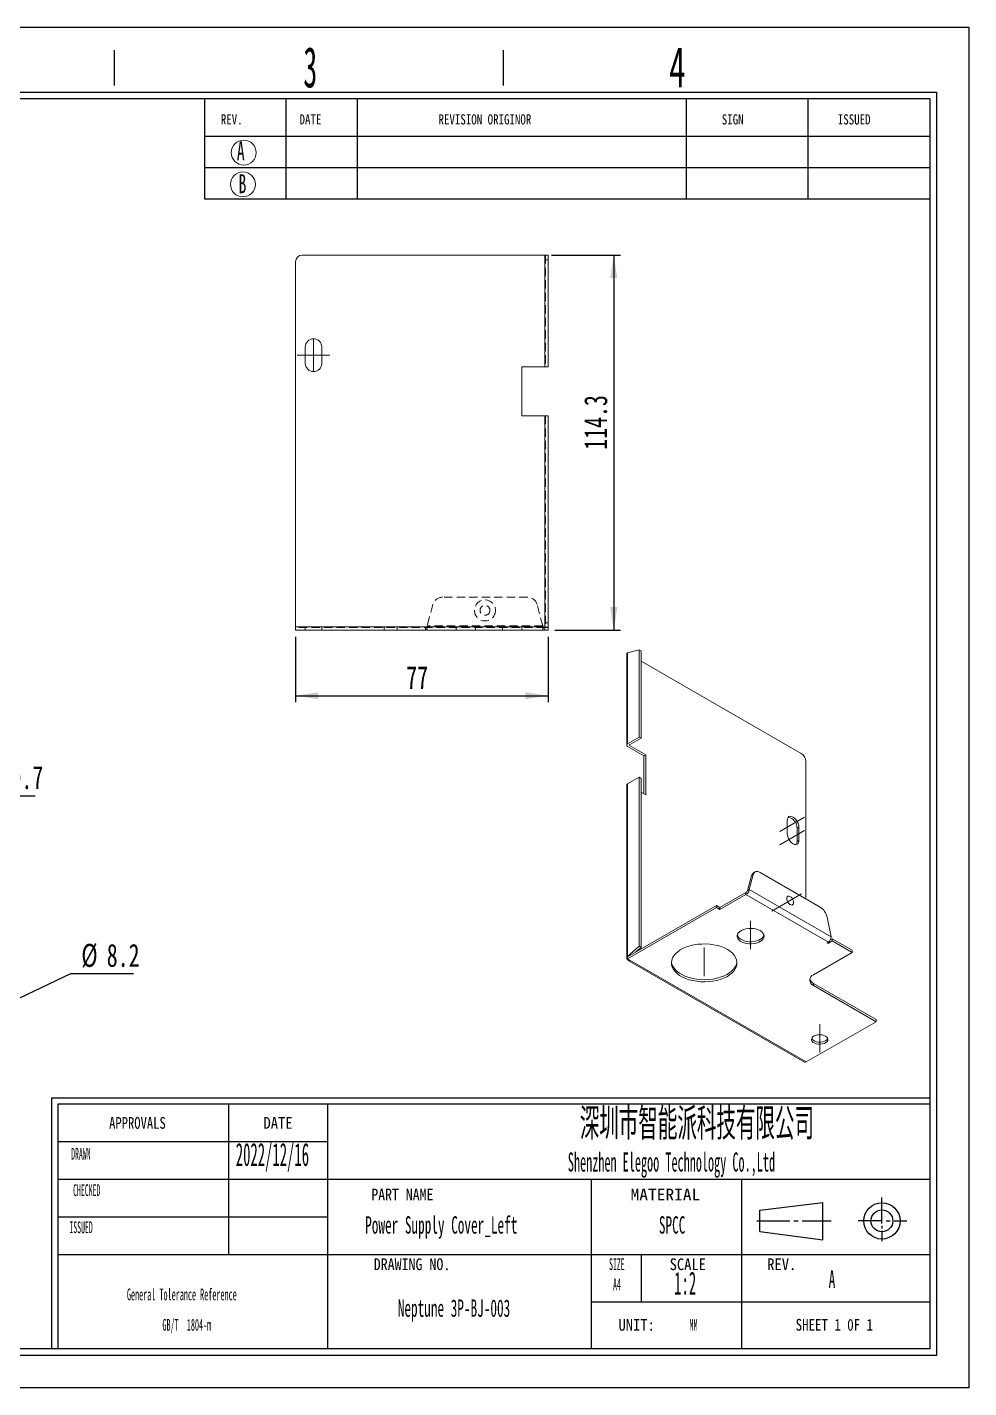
# Model space of a CAD drawing. Header units: millimetres. Extents: x 2 to 295, y 1 to 209.
# Drawn here: x 151.6 to 295.1, y 1.3 to 208.7 of the extents above; entities that cross this region are included whole.
import ezdxf

# ---------------------------------------------------------------- set-up
doc = ezdxf.new("R2010")
doc.units = ezdxf.units.MM
doc.header["$PDSIZE"] = -1
for name, pattern in [('CENTER', [10.16, 6.35, -1.27, 1.27, -1.27]), ('CENTERX2', [20.32, 12.7, -2.54, 2.54, -2.54]), ('HIDDEN', [1.905, 1.27, -0.635])]:
    doc.linetypes.add(name, pattern=pattern)
doc.layers.add('DIM', color=5, linetype='Continuous')
doc.layers.add('SLD-0', color=179, linetype='Continuous')
doc.layers.add('中心线', color=1, linetype='CENTER', lineweight=15)
doc.styles.add('SLDTEXTSTYLE0', font='TXT', dxfattribs={"width": 0.56})
doc.styles.add('SLDTEXTSTYLE1', font='TXT', dxfattribs={"width": 0.469})
doc.styles.add('SLDTEXTSTYLE10', font='TXT', dxfattribs={"width": 1.089})
doc.styles.add('SLDTEXTSTYLE11', font='TXT', dxfattribs={"width": 0.56, "bigfont": 'bigfont'})
doc.styles.add('SLDTEXTSTYLE12', font='TXT', dxfattribs={"width": 0.805625})
doc.styles.add('SLDTEXTSTYLE13', font='TXT', dxfattribs={"width": 0.7})
doc.styles.add('SLDTEXTSTYLE2', font='TXT', dxfattribs={"width": 0.484})
doc.styles.add('SLDTEXTSTYLE3', font='TXT', dxfattribs={"width": 0.40535})
doc.styles.add('SLDTEXTSTYLE4', font='TXT', dxfattribs={"width": 0.6})
doc.styles.add('SLDTEXTSTYLE5', font='TXT', dxfattribs={"width": 0.5025})
doc.styles.add('SLDTEXTSTYLE6', font='TXT', dxfattribs={"width": 0.9075})
doc.styles.add('SLDTEXTSTYLE7', font='TXT', dxfattribs={"width": 0.870455})
doc.styles.add('SLDTEXTSTYLE8', font='TXT', dxfattribs={"width": 0.7865})
doc.styles.add('SLDTEXTSTYLE9', font='TXT', dxfattribs={"width": 0.862222})
doc.dimstyles.new('SLDDIMSTYLE0', dxfattribs={"dimtxt": 3.5, "dimasz": 3.5, "dimexe": 0, "dimexo": 0.0625, "dimgap": 0.875, "dimtad": 2, "dimlfac": 2, "dimrnd": 1e-09, "dimzin": 12, "dimdsep": 46, "dimtxsty": 'SLDTEXTSTYLE1', "dimsah": 1, "dimcen": 0.09, "dimadec": 0, "dimazin": 3, "dimtfac": 1, "dimtofl": 0, "dimtmove": 0, "dimatfit": 3, "dimfxl": 0, "dimfrac": 2, "dimtolj": 1, "dimtzin": 12, "dimarcsym": 0})
doc.dimstyles.new('SLDDIMSTYLE3', dxfattribs={"dimtxt": 3.5, "dimasz": 3.5, "dimexe": 0, "dimexo": 0.0625, "dimgap": 0.875, "dimtad": 0, "dimtih": 1, "dimtoh": 1, "dimlfac": 2, "dimrnd": 1e-09, "dimzin": 12, "dimdsep": 46, "dimtxsty": 'SLDTEXTSTYLE1', "dimsah": 1, "dimcen": 0, "dimadec": 0, "dimazin": 3, "dimtfac": 1, "dimtmove": 0, "dimatfit": 3, "dimfxl": 0, "dimfrac": 2, "dimtolj": 1, "dimtzin": 12, "dimarcsym": 0})

# ---------------------------------------------------------------- blocks, each defined once
blk = doc.blocks.new('SW_NOTE_1')
at = {"layer": 'SLD-0', "color": 0, "char_height": 1.7927, "attachment_point": 2, "style": 'SLDTEXTSTYLE2'}
for s, insert in [('General Tolerance Reference', (12.75, 2.31)), ('GB/T  1804-m', (13.51, -2.32))]:
    blk.add_mtext(s, dxfattribs=dict(at, insert=insert))
blk = doc.blocks.new('_D_6')
at = {"layer": 'DIM'}
for p, q in [((134.09, 52.93), (158.29, 64.44)), ((158.29, 64.44), (167.83, 64.44)), ((130.38, 51.16), (134.09, 52.93)), ((130.38, 51.16), (124.31, 48.27))]:
    blk.add_line(p, q, dxfattribs=at)
for points in [[(134.09, 52.93), (137.48, 53.94), (137.01, 54.92)], [(130.38, 51.16), (126.99, 50.15), (127.45, 49.17)]]:
    blk.add_solid(points, dxfattribs=at)
at = {"layer": 'DIM', "char_height": 3.5, "attachment_point": 1, "style": 'SLDTEXTSTYLE13'}
for s, insert in [('%%c', (159.88, 68.96)), ('8.2', (163.75, 68.96))]:
    blk.add_mtext(s, dxfattribs=dict(at, insert=insert))
blk = doc.blocks.new('_D_7')
at = {"layer": 'DIM'}
for p, q in [((129.78, 82.54), (129.78, 92.54)), ((129.78, 91.54), (140.13, 91.54)), ((140.13, 67.04), (140.13, 92.54)), ((140.13, 91.54), (152.86, 91.54))]:
    blk.add_line(p, q, dxfattribs=at)
for points in [[(129.78, 91.54), (133.28, 91.01), (133.28, 92.08)], [(140.13, 91.54), (136.63, 92.08), (136.63, 91.01)]]:
    blk.add_solid(points, dxfattribs=at)
at = {"layer": 'DIM', "insert": (147.41, 96.06), "char_height": 3.5, "attachment_point": 1, "style": 'SLDTEXTSTYLE13'}
blk.add_mtext('20.7', dxfattribs=at)
blk = doc.blocks.new('_D_26')
at = {"layer": 'DIM'}
for p, q in [((192.51, 115.78), (192.51, 105.78)), ((231.01, 115.78), (231.01, 105.78)), ((192.51, 106.78), (231.01, 106.78))]:
    blk.add_line(p, q, dxfattribs=at)
for points in [[(192.51, 106.78), (196.01, 106.24), (196.01, 107.32)], [(231.01, 106.78), (227.51, 107.32), (227.51, 106.24)]]:
    blk.add_solid(points, dxfattribs=at)
at = {"layer": 'DIM', "insert": (209.39, 111.29), "char_height": 3.5, "attachment_point": 1, "style": 'SLDTEXTSTYLE13'}
blk.add_mtext('77', dxfattribs=at)
blk = doc.blocks.new('_D_27')
at = {"layer": 'DIM'}
for p, q in [((231.51, 173.93), (242.01, 173.93)), ((241.01, 173.93), (241.01, 116.78)), ((232.01, 116.78), (242.01, 116.78))]:
    blk.add_line(p, q, dxfattribs=at)
for points in [[(241.01, 173.93), (240.47, 170.43), (241.55, 170.43)], [(241.01, 116.78), (241.55, 120.28), (240.47, 120.28)]]:
    blk.add_solid(points, dxfattribs=at)
at = {"layer": 'DIM', "insert": (236.5, 144.26), "char_height": 3.5, "attachment_point": 1, "rotation": 90, "style": 'SLDTEXTSTYLE13'}
blk.add_mtext('114.3', dxfattribs=at)
blk = doc.blocks.new('SW_CENTERMARKSYMBOL_7')
at = {"layer": '中心线', "color": 0}
for p, q in [((0, 1.25), (0, 2.5)), ((-1.25, 0), (-2.5, 0)), ((0, 0), (-1.25, 0)), ((0, 0), (0, 1.25)), ((0, 0), (0, -1.25)), ((0, 0), (1.25, 0)), ((1.25, 0), (2.5, 0)), ((0, -1.25), (0, -2.5))]:
    blk.add_line(p, q, dxfattribs=at)

msp = doc.modelspace()

# ---------------------------------------------------------------- linework, layer by layer
at = {"color": 7, "linetype": 'Continuous', "lineweight": 15}
for p, q in [((192.5092, 172.9327), (192.5092, 117.2827)), ((230.5092, 173.9327), (193.5092, 173.9327)), ((230.5092, 156.9327), (230.5092, 173.9327)), ((231.0092, 173.9059), (231.0092, 156.9327)), ((194.0092, 159.9327), (194.0092, 157.4327)), ((196.5092, 157.4327), (196.5092, 159.9327)), ((227.0092, 156.9327), (227.0092, 149.4327)), ((230.5092, 156.9327), (227.0092, 156.9327)), ((231.0092, 156.9327), (230.5092, 156.9327)), ((227.0092, 149.4327), (230.5092, 149.4327)), ((230.5092, 117.2827), (230.5092, 149.4327)), ((230.5092, 149.4327), (231.0092, 149.4327)), ((231.0092, 149.4327), (231.0092, 117.2095)), ((192.5092, 116.7827), (192.5092, 117.2827)), ((192.5092, 117.2827), (230.5092, 117.2827)), ((230.5092, 116.7827), (192.5092, 116.7827)), ((230.5092, 117.1827), (230.5092, 117.2827)), ((230.5092, 117.1827), (230.5092, 116.7827)), ((231.0092, 117.1827), (230.5092, 117.1827)), ((231.0092, 116.7827), (230.5092, 116.7827)), ((231.0092, 117.1827), (231.0092, 116.7827)), ((242.9764, 113.131), (242.9764, 99.2498)), ((243.1229, 113.3133), (244.8907, 113.7868)), ((243.1229, 113.3133), (243.1229, 99.4539)), ((244.8907, 113.7868), (244.8907, 100.4745)), ((244.8907, 113.7868), (245.1735, 113.6235)), ((245.1735, 113.6235), (245.1735, 100.3112)), ((245.1735, 112.0697), (269.5687, 97.9867)), ((244.8907, 100.4745), (243.1229, 99.4539)), ((245.1735, 100.3112), (243.4057, 99.2907)), ((245.1735, 100.3112), (244.8907, 100.4745)), ((243.1229, 99.0457), (245.5978, 97.617)), ((243.4057, 99.209), (243.4057, 99.2907)), ((245.8806, 97.7803), (243.4057, 99.209)), ((245.8806, 97.7803), (245.5978, 97.617)), ((245.5978, 97.617), (245.5978, 91.8195)), ((245.8806, 91.6563), (245.8806, 97.7803)), ((270.2758, 96.7619), (270.2758, 75.8143)), ((243.1229, 93.3299), (244.8907, 94.3504)), ((243.1229, 93.3299), (243.1229, 67.0183)), ((244.8907, 94.3504), (244.8907, 68.5858)), ((244.8907, 94.3504), (245.1735, 94.1871)), ((245.1735, 94.1871), (245.1735, 68.4225)), ((242.9764, 93.1258), (242.9764, 66.7923)), ((245.1735, 92.0645), (245.8806, 91.6563)), ((267.4474, 87.7797), (267.4474, 85.7384)), ((269.2151, 86.7592), (268.9323, 86.5959)), ((268.9323, 86.5959), (268.9323, 84.5546)), ((269.2151, 84.7178), (269.2151, 86.7592)), ((269.2151, 84.7178), (268.9323, 84.5546)), ((261.3783, 77.0722), (261.9918, 79.3621)), ((261.6611, 77.2355), (262.2746, 79.5254)), ((262.2746, 79.5254), (261.9918, 79.3621)), ((262.5492, 79.9161), (262.2664, 79.7528)), ((263.2992, 79.8418), (272.4795, 74.5421)), ((257.1943, 74.5074), (261.1541, 76.7933)), ((261.1541, 76.7933), (261.1541, 76.4667)), ((261.3783, 77.0722), (261.6611, 77.2355)), ((261.6611, 77.2355), (274.1175, 70.0445)), ((243.1229, 66.9965), (256.664, 74.8136)), ((256.664, 74.8136), (256.664, 74.4869)), ((256.664, 74.8136), (257.1943, 74.5074)), ((257.1943, 74.1808), (261.1541, 76.4667)), ((273.7053, 69.2211), (261.1541, 76.4667)), ((243.1229, 66.6698), (256.664, 74.4869)), ((256.664, 74.4869), (257.1943, 74.1808)), ((257.1943, 74.5074), (257.1943, 74.1808)), ((273.504, 73.0429), (274.1175, 70.0445)), ((244.8907, 68.5858), (243.1229, 67.0183)), ((244.8907, 68.5858), (245.1735, 68.4225)), ((273.5638, 69.1395), (273.7053, 69.2211)), ((274.3063, 69.4048), (273.7053, 69.0578)), ((273.7053, 69.2211), (273.7053, 69.0578)), ((274.3063, 69.7314), (273.9858, 69.5464)), ((274.3063, 69.7314), (274.3063, 69.4048)), ((274.3063, 69.7314), (277.3469, 67.9761)), ((274.3063, 69.4048), (277.3469, 67.6495)), ((243.1418, 67.0074), (243.1229, 67.0183)), ((243.1229, 66.9965), (243.1229, 66.6698)), ((243.1229, 66.6698), (243.4764, 66.4657)), ((243.13, 66.5924), (243.1229, 66.5882)), ((243.1936, 66.629), (243.13, 66.5924)), ((243.2265, 66.441), (270.0965, 50.9292)), ((243.4764, 66.4657), (270.3465, 50.954)), ((245.1735, 68.4225), (244.3904, 67.7282)), ((277.3469, 67.6495), (271.4425, 64.241)), ((277.3469, 67.9761), (277.3469, 67.6495)), ((271.4425, 62.9348), (271.4425, 62.6082)), ((280.9885, 57.4241), (271.4425, 62.9348)), ((271.4425, 62.6082), (280.9885, 57.0974)), ((280.9885, 57.0974), (270.3465, 50.954)), ((280.9885, 57.4241), (280.9885, 57.0974))]:
    msp.add_line(p, q, dxfattribs=at)
at = {"color": 7, "linetype": 'HIDDEN', "lineweight": 0}
for p, q in [((230.6092, 173.9059), (231.0092, 173.9059)), ((230.6092, 173.9059), (230.6092, 156.9327)), ((231.0092, 173.236), (230.6092, 173.236)), ((230.6092, 149.4327), (230.6092, 117.2095)), ((213.4439, 120.6709), (212.5762, 117.4327)), ((227.8756, 121.7827), (214.8928, 121.7827)), ((230.1922, 117.4327), (229.3245, 120.6709)), ((230.5092, 117.1827), (192.5092, 117.1827)), ((194.0092, 117.1827), (194.0092, 116.7827)), ((196.5092, 116.7827), (196.5092, 117.1827)), ((206.0092, 117.1827), (206.0092, 116.7827)), ((208.0092, 116.7827), (208.0092, 117.1827)), ((212.3092, 117.1827), (212.3092, 116.7827)), ((212.5092, 117.1827), (212.5092, 116.7827)), ((230.1922, 117.4327), (212.5762, 117.4327)), ((217.0092, 117.1827), (217.0092, 116.7827)), ((219.9592, 117.1827), (219.9592, 116.7827)), ((224.0592, 116.7827), (224.0592, 117.1827)), ((227.0092, 116.7827), (227.0092, 117.1827)), ((230.2592, 117.1827), (230.2592, 116.7827)), ((231.0092, 117.8794), (230.6092, 117.8794)), ((230.6092, 117.2095), (231.0092, 117.2095))]:
    msp.add_line(p, q, dxfattribs=at)
at = {"color": 7, "linetype": 'Continuous', "lineweight": 15, "flags": 128}
for points in [[(269.2151, 86.7592), (269.185, 87.0408), (269.0967, 87.3379), (268.9563, 87.6304), (268.7732, 87.8983), (268.56, 88.1233), (268.3313, 88.2901), (268.1025, 88.3874), (267.8893, 88.4085), (267.7063, 88.352), (267.5658, 88.2217), (267.4775, 88.0265), (267.4474, 87.7797)], [(267.4474, 85.7384), (267.4775, 85.4568), (267.5658, 85.1597), (267.7063, 84.8672), (267.8893, 84.5993), (268.1025, 84.3743), (268.3313, 84.2074), (268.56, 84.1101), (268.7732, 84.089), (268.9563, 84.1456), (269.0967, 84.2759), (269.185, 84.4711), (269.2151, 84.7178)], [(263.2992, 79.8418), (263.1264, 79.9252), (262.9582, 79.9736), (262.7992, 79.9858), (262.6535, 79.9614), (262.525, 79.9012), (262.4173, 79.8066), (262.333, 79.6802), (262.2746, 79.5254)], [(268.4196, 75.2527), (268.3909, 75.0705), (268.3078, 74.9411), (268.1794, 74.8787), (268.0195, 74.8901), (267.8455, 74.9738), (267.6763, 75.121), (267.5301, 75.3157), (267.4229, 75.5367), (267.3662, 75.7601), (267.3662, 75.9617), (267.4229, 76.1196), (267.5301, 76.2168), (267.6763, 76.2427), (267.8455, 76.1945), (268.0195, 76.0774), (268.1794, 75.9041), (268.3078, 75.6934), (268.3909, 75.4682), (268.4196, 75.2527)], [(263.3108, 70.9764), (263.0103, 71.1196), (262.6682, 71.2275), (262.297, 71.296), (261.91, 71.3227), (261.5213, 71.3066), (261.1448, 71.2484), (260.7943, 71.1501), (260.4823, 71.0153), (260.2201, 70.8488), (260.0173, 70.6567), (259.8811, 70.4459), (259.8164, 70.224), (259.8257, 69.9991), (259.9086, 69.7792), (260.062, 69.5724), (260.2804, 69.3861), (260.556, 69.227), (260.8788, 69.1009), (261.237, 69.0123), (261.6179, 68.9645), (262.0075, 68.9591), (262.3918, 68.9965), (262.757, 69.0751), (263.0897, 69.1922), (263.3781, 69.3435), (263.6117, 69.5236), (263.782, 69.726), (263.8828, 69.9433), (263.9106, 70.1677), (263.8644, 70.3911), (263.7457, 70.6054), (263.5589, 70.8029), (263.3108, 70.9764)], [(258.3257, 68.0985), (257.8644, 68.3339), (257.3565, 68.5347), (256.8098, 68.698), (256.2324, 68.8213), (255.6331, 68.9027), (255.0211, 68.9409), (254.4055, 68.9354), (253.7958, 68.8863), (253.2012, 68.7943), (252.6307, 68.6609), (252.0928, 68.4879), (251.5959, 68.2782), (251.1474, 68.0347), (250.7541, 67.7613), (250.422, 67.4621), (250.1562, 67.1416), (249.9605, 66.8046), (249.8381, 66.4563), (249.7907, 66.102), (249.8192, 65.747), (249.923, 65.3967), (250.1005, 65.0564), (250.3492, 64.7313), (250.6652, 64.4263), (251.0437, 64.146), (251.479, 63.8947), (251.9645, 63.6762), (252.4928, 63.4938), (253.056, 63.3503), (253.6454, 63.2478), (254.2522, 63.1878), (254.8672, 63.1714), (255.4809, 63.1988), (256.0843, 63.2694), (256.6679, 63.3824), (257.2232, 63.5359), (257.7415, 63.7276), (258.2151, 63.9546), (258.6368, 64.2135), (259.0002, 64.5004), (259.2998, 64.8109), (259.531, 65.1402), (259.6903, 65.4835), (259.7753, 65.8355), (259.7848, 66.1908), (259.7186, 66.5442), (259.5776, 66.8901), (259.3641, 67.2234), (259.0813, 67.5391), (258.7334, 67.8323), (258.3257, 68.0985)], [(263.8916, 70.3029), (263.8828, 70.2699), (263.782, 70.0526), (263.6117, 69.8502), (263.3781, 69.6701), (263.0897, 69.5188), (262.757, 69.4017), (262.3918, 69.3231), (262.0075, 69.2858), (261.6179, 69.2911), (261.237, 69.3389), (260.8788, 69.4275), (260.556, 69.5536), (260.2804, 69.7127), (260.062, 69.899), (259.9086, 70.1058), (259.8308, 70.3029)], [(273.7053, 69.0578), (273.6728, 69.0453), (273.6346, 69.0409), (273.5963, 69.0453), (273.5638, 69.0578), (273.5422, 69.0766), (273.5346, 69.0986), (273.5422, 69.1207), (273.5638, 69.1395)], [(243.13, 66.5924), (243.1471, 66.5353), (243.1739, 66.4881), (243.2095, 66.4522), (243.2528, 66.4287), (243.3028, 66.4181), (243.3578, 66.4209), (243.4162, 66.4369), (243.4764, 66.4657)], [(259.7821, 66.2208), (259.7753, 66.1621), (259.6903, 65.8101), (259.531, 65.4669), (259.2998, 65.1375), (259.0002, 64.827), (258.6368, 64.5402), (258.2151, 64.2812), (257.7415, 64.0542), (257.2232, 63.8625), (256.6679, 63.709), (256.0843, 63.5961), (255.4809, 63.5254), (254.8672, 63.498), (254.2522, 63.5145), (253.6454, 63.5744), (253.056, 63.6769), (252.4928, 63.8204), (251.9645, 64.0028), (251.479, 64.2213), (251.0437, 64.4726), (250.6652, 64.7529), (250.3492, 65.0579), (250.1005, 65.383), (249.923, 65.7233), (249.8192, 66.0736), (249.7982, 66.2208)], [(273.281, 54.8931), (273.0334, 55.004), (272.7459, 55.0758), (272.4364, 55.1041), (272.1244, 55.0871), (271.8296, 55.0259), (271.5705, 54.9242), (271.3633, 54.7885), (271.221, 54.6273), (271.1527, 54.4508), (271.1625, 54.27), (271.2499, 54.0963), (271.4094, 53.9406), (271.631, 53.8127), (271.9007, 53.7206), (272.2016, 53.6702), (272.5148, 53.6645), (272.8205, 53.7039), (273.0997, 53.7861), (273.3348, 53.9057), (273.5109, 54.0553), (273.617, 54.2255), (273.6465, 54.4056), (273.5975, 54.5842), (273.473, 54.7502), (273.281, 54.8931)], [(271.1795, 54.5462), (271.2499, 54.4229), (271.4094, 54.2672), (271.631, 54.1393), (271.9007, 54.0472), (272.2016, 53.9968), (272.5148, 53.9911), (272.8205, 54.0306), (273.0997, 54.1127), (273.3348, 54.2323), (273.5109, 54.3819), (273.6147, 54.5462)]]:
    msp.add_lwpolyline(points, dxfattribs=at)
at = {"color": 7, "linetype": 'HIDDEN', "lineweight": 0}
for radius in [1.6, 0.75]:
    msp.add_circle((221.3842, 119.7827), radius, dxfattribs=at)
at = {"color": 7, "linetype": 'Continuous', "lineweight": 15}
for centre, radius, start, end in [((193.5092, 172.9327), 1, 90, 180), ((195.2592, 159.9327), 1.25, 0, 180), ((195.2592, 157.4327), 1.25, 180, 0), ((243.2004, 99.2498), 0.2183, 110.783421, 249.216579), ((243.4212, 99.2498), 0.0437, 110.783421, 249.216579), ((268.7406, 96.6921), 1.5368, 2.605478, 57.394522), ((243.2267, 93.1008), 0.2515, 114.374658, 174.305201), ((267.3485, 86.6737), 1.5857, 357.187211, 81.564983), ((268.2312, 84.5066), 0.7028, 323.841936, 3.912614), ((262.5835, 79.2381), 0.6045, 121.63512, 168.156426), ((271.2014, 72.5691), 2.3509, 11.627788, 57.066086), ((271.9053, 63.9072), 1.0768, 197.245083, 244.549498), ((271.7524, 63.4246), 0.8732, 110.783421, 249.216579), ((270.2, 51.1584), 0.2515, 245.692881, 305.617577)]:
    msp.add_arc(centre, radius, start, end, dxfattribs=at)
at = {"color": 7, "linetype": 'HIDDEN', "lineweight": 0}
for centre, start, end in [((214.8928, 120.2827), 90, 165), ((227.8756, 120.2827), 15, 90)]:
    msp.add_arc(centre, 1.5, start, end, dxfattribs=at)
at = {"color": 7, "linetype": 'Continuous', "lineweight": 15}
for points, knots in [([(230.5092, 173.9327), (230.6401, 173.9282), (230.7702, 173.9238), (230.9553, 173.9148), (231.0092, 173.9104), (231.0092, 173.9059)], [0, 0, 0, 0, 0.5, 0.5, 1, 1, 1, 1]), ([(231.0092, 117.2095), (231.0092, 117.205), (230.9553, 117.2006), (230.7702, 117.1916), (230.6401, 117.1872), (230.5092, 117.1827)], [0, 0, 0, 0, 0.5, 0.5, 1, 1, 1, 1]), ([(261.1541, 76.4667), (261.2182, 76.4992), (261.2823, 76.5454), (261.4014, 76.6582), (261.4563, 76.7247), (261.5493, 76.8675), (261.5873, 76.9438), (261.6412, 77.0942), (261.6572, 77.1683), (261.6611, 77.2355)], [0, 0, 0, 0, 0.25, 0.25, 0.5, 0.5, 0.75, 0.75, 1, 1, 1, 1]), ([(261.1541, 76.7933), (261.2083, 76.8155), (261.2622, 76.8595), (261.3434, 76.9638), (261.3704, 77.0233), (261.3783, 77.0722)], [0, 0, 0, 0, 0.5, 0.5, 1, 1, 1, 1]), ([(274.1175, 70.0445), (274.1215, 69.9728), (274.1134, 69.8942), (274.0753, 69.7346), (274.0452, 69.6538), (273.968, 69.5019), (273.9209, 69.4308), (273.8177, 69.3089), (273.7615, 69.2581), (273.7053, 69.2211)], [0, 0, 0, 0, 0.25, 0.25, 0.5, 0.5, 0.75, 0.75, 1, 1, 1, 1]), ([(243.1229, 67.0183), (243.0303, 66.9612), (242.9764, 66.8825), (242.9764, 66.7241), (243.0303, 66.6453), (243.1229, 66.5882)], [0, 0, 0, 0, 0.5, 0.5, 1, 1, 1, 1])]:
    msp.add_open_spline(points, degree=3, knots=knots, dxfattribs=at)
at = {"color": 7, "linetype": 'HIDDEN', "lineweight": 0}
for points, knots in [([(212.5762, 117.4327), (212.565, 117.3672), (212.5539, 117.3022), (212.5315, 117.2096), (212.5204, 117.1827), (212.5092, 117.1827)], [0, 0, 0, 0, 0.5, 0.5, 1, 1, 1, 1]), ([(212.5762, 117.4327), (212.5706, 117.3476), (212.565, 117.2626), (212.5539, 117.1053), (212.5483, 117.0332), (212.5371, 116.9129), (212.5315, 116.8647), (212.5204, 116.7996), (212.5148, 116.7827), (212.5092, 116.7827)], [0, 0, 0, 0, 0.25, 0.25, 0.5, 0.5, 0.75, 0.75, 1, 1, 1, 1]), ([(230.2592, 117.1827), (230.248, 117.1827), (230.2369, 117.2096), (230.2145, 117.3022), (230.2034, 117.3672), (230.1922, 117.4327)], [0, 0, 0, 0, 0.5, 0.5, 1, 1, 1, 1]), ([(230.2592, 116.7827), (230.2536, 116.7827), (230.248, 116.7996), (230.2369, 116.8647), (230.2313, 116.9129), (230.2201, 117.0332), (230.2145, 117.1053), (230.2034, 117.2626), (230.1978, 117.3476), (230.1922, 117.4327)], [0, 0, 0, 0, 0.25, 0.25, 0.5, 0.5, 0.75, 0.75, 1, 1, 1, 1])]:
    msp.add_open_spline(points, degree=3, knots=knots, dxfattribs=at)
at = {"color": 7, "linetype": 'Continuous', "lineweight": 15}
msp.add_open_spline([(242.9764, 113.1201), (242.9764, 113.192), (243.0303, 113.2635), (243.1229, 113.3133)], degree=3, dxfattribs=at)
at = {"color": 7, "linetype": 'Continuous', "lineweight": 0}
msp.add_point((194.0092, 158.6827), dxfattribs=at)
at = {"layer": 'SLD-0'}
for p, q in [((1.812, 208.6737), (295.1066, 208.6737)), ((295.1066, 208.6737), (295.1066, 1.2938)), ((12.6748, 197.811), (289.1814, 197.811)), ((252.0174, 197.811), (252.0174, 182.5137)), ((270.5994, 197.811), (270.5994, 182.5137)), ((289.1814, 197.811), (289.1814, 7.2189)), ((289.1814, 7.2189), (12.6748, 7.2189)), ((295.1066, 1.2938), (1.812, 1.2938))]:
    msp.add_line(p, q, dxfattribs=at)
at = {"layer": 'SLD-0', "color": 6, "linetype": 'Continuous'}
for p, q in [((164.9525, 199.786), (164.9525, 205.1695)), ((224.2039, 199.786), (224.2039, 205.1695)), ((11.6873, 198.7985), (290.1689, 198.7985)), ((290.1689, 198.7985), (290.1689, 6.2314)), ((290.1689, 6.2314), (11.6873, 6.2314))]:
    msp.add_line(p, q, dxfattribs=at)
at = {"layer": 'SLD-0', "color": 179, "linetype": 'Continuous'}
for p, q in [((178.6588, 197.811), (178.6588, 182.5137)), ((191.0502, 197.811), (191.0502, 182.5137)), ((201.8863, 197.811), (201.8863, 182.5137)), ((178.6588, 192.0745), (289.1814, 192.0745)), ((178.6588, 187.2941), (289.1814, 187.2941)), ((178.6588, 182.5137), (289.1814, 182.5137)), ((289.1814, 45.4622), (155.3299, 45.4622)), ((155.3299, 45.4622), (155.3299, 7.2189)), ((289.1814, 44.5061), (156.286, 44.5061)), ((156.286, 44.5061), (156.286, 7.2189)), ((182.2808, 44.5061), (182.2808, 21.5602)), ((197.3975, 44.5061), (197.3975, 7.2189)), ((197.3975, 38.7696), (156.286, 38.7696)), ((289.1814, 33.0331), (156.286, 33.0331)), ((237.553, 33.0331), (237.553, 7.2189)), ((260.499, 7.2189), (260.499, 33.0331)), ((263.2552, 28.3538), (272.8879, 29.5382)), ((272.8879, 23.8461), (272.8879, 29.5382)), ((281.8693, 26.3495), (281.8693, 30.3163)), ((197.3975, 27.2966), (156.286, 27.2966)), ((263.2552, 25.1064), (263.2552, 28.3538)), ((262.7856, 26.7328), (267.8301, 26.7328)), ((263.2552, 25.1064), (272.8879, 23.8461)), ((268.4607, 26.7328), (269.0912, 26.7328)), ((269.7218, 26.7328), (274.1357, 26.7328)), ((281.8693, 26.7328), (278.2684, 26.7328)), ((281.8693, 25.9663), (281.8693, 25.5831)), ((281.8693, 25.1998), (281.8693, 23.6668)), ((282.4999, 26.7328), (283.1304, 26.7328)), ((283.761, 26.7328), (285.6527, 26.7328)), ((289.1814, 21.5602), (156.286, 21.5602)), ((245.2016, 21.5602), (245.2016, 14.3895)), ((237.553, 14.3895), (289.1814, 14.3895))]:
    msp.add_line(p, q, dxfattribs=at)
at = {"layer": 'SLD-0', "lineweight": 0}
for centre in [(184.6221, 189.5636), (184.4994, 184.7149)]:
    msp.add_circle(centre, 1.8944, dxfattribs=at)
at = {"layer": 'SLD-0', "color": 179, "linetype": 'Continuous'}
for radius in [2.7714, 1.669]:
    msp.add_circle((281.8693, 26.7328), radius, dxfattribs=at)
at = {"layer": '中心线', "linetype": 'CENTERX2', "lineweight": 0}
for p, q in [((270.0633, 88.2694), (266.3163, 86.1063)), ((270.0633, 86.228), (266.3163, 84.0649)), ((269.6214, 76.5588), (265.0966, 73.9467)), ((261.8612, 72.4662), (261.8612, 68.1396)), ((254.7902, 68.3841), (254.7902, 64.0575)), ((272.3971, 56.7095), (272.3971, 52.3829))]:
    msp.add_line(p, q, dxfattribs=at)

# ---------------------------------------------------------------- block references
at = {"layer": 'SLD-0', "color": 179}
msp.add_blockref('SW_NOTE_1', (162.4379, 14.1109), dxfattribs=at)
at = {"layer": '中心线'}
msp.add_blockref('SW_CENTERMARKSYMBOL_7', (195.2592, 158.6827), dxfattribs=at)

# ---------------------------------------------------------------- texts
at = {"color": 7, "linetype": 'Continuous', "lineweight": 0, "char_height": 3.5, "attachment_point": 1, "style": 'SLDTEXTSTYLE1'}
for s, insert in [('2022/12/16', (183.4114, 38.6085)), ('1:2', (250.2177, 19.0012))]:
    msp.add_mtext(s, dxfattribs=dict(at, insert=insert))
at = {"layer": 'SLD-0'}
for s, insert, char_height, attachment_point, style in [('3', (193.7066, 205.6655), 6.172, 1, 'SLDTEXTSTYLE5'), ('4', (249.4405, 205.6593), 6.172, 1, 'SLDTEXTSTYLE4'), ('A', (183.5778, 191.2862), 2.9034, 1, 'SLDTEXTSTYLE4'), ('B', (183.8319, 186.2712), 2.9034, 1, 'SLDTEXTSTYLE4'), ('\\M+1905B圳\\M+18E73\\M+19271\\M+1945C\\M+19468\\M+189C8\\M+18B5A\\M+1974C\\M+18CC0\\M+18CF6\\M+18E69', (253.6756, 43.9429), 4.82808, 2, 'SLDTEXTSTYLE11'), ('Power Supply Cover_Left', (214.7204, 27.4383), 2.645833, 2, 'SLDTEXTSTYLE0'), ('SPCC', (249.8992, 27.4383), 2.64583, 2, 'SLDTEXTSTYLE0'), ('A', (274.2584, 19.1737), 2.6458, 2, 'SLDTEXTSTYLE0'), ('Neptune 3P-BJ-003', (216.6642, 14.7586), 2.645833, 2, 'SLDTEXTSTYLE0')]:
    msp.add_mtext(s, dxfattribs=dict(at, insert=insert, char_height=char_height, attachment_point=attachment_point, style=style))
at = {"layer": 'SLD-0', "color": 179}
for s, insert, char_height, attachment_point, style in [('REV.', (181.1288, 195.4001), 1.55363, 1, 'SLDTEXTSTYLE8'), ('DATE', (193.1265, 195.4001), 1.55363, 1, 'SLDTEXTSTYLE8'), ('REVISION ORIGINOR', (214.3082, 195.4001), 1.553633, 1, 'SLDTEXTSTYLE8'), ('SIGN', (257.4664, 195.4001), 1.55363, 1, 'SLDTEXTSTYLE8'), ('ISSUED', (275.1481, 195.4001), 1.55363, 1, 'SLDTEXTSTYLE8'), ('APPROVALS', (168.4266, 42.5627), 1.79265, 2, 'SLDTEXTSTYLE8'), ('DATE', (189.8496, 42.5627), 1.79265, 2, 'SLDTEXTSTYLE6'), ('DRAWN', (159.8036, 37.8529), 1.79265, 2, 'SLDTEXTSTYLE3'), ('Shenzhen Elegoo Technology Co.,Ltd', (249.7983, 37.1647), 2.910417, 2, 'SLDTEXTSTYLE1'), ('CHECKED', (160.6957, 32.3147), 1.79265, 2, 'SLDTEXTSTYLE3'), ('PART NAME', (208.7939, 31.6454), 1.79265, 2, 'SLDTEXTSTYLE9'), ('MATERIAL', (248.8802, 31.6454), 1.79265, 2, 'SLDTEXTSTYLE10'), ('ISSUED', (159.837, 26.6544), 1.79265, 2, 'SLDTEXTSTYLE3'), ('DRAWING NO.', (210.268, 21.0216), 1.792654, 2, 'SLDTEXTSTYLE7'), ('SIZE', (241.4789, 21.0216), 1.79265, 2, 'SLDTEXTSTYLE3'), ('SCALE', (252.2889, 21.0216), 1.79265, 2, 'SLDTEXTSTYLE6'), ('REV.', (266.6102, 21.0216), 1.79265, 2, 'SLDTEXTSTYLE6'), ('A4', (241.4898, 17.9531), 1.79265, 2, 'SLDTEXTSTYLE3'), ('UNIT:', (244.4987, 11.7907), 1.79265, 2, 'SLDTEXTSTYLE6'), ('MM', (253.1609, 11.7907), 1.79265, 2, 'SLDTEXTSTYLE2'), ('SHEET 1 0F 1', (274.62, 11.7907), 1.792654, 2, 'SLDTEXTSTYLE12')]:
    msp.add_mtext(s, dxfattribs=dict(at, insert=insert, char_height=char_height, attachment_point=attachment_point, style=style))

# ---------------------------------------------------------------- dimensions: what is measured, and where the dimension line sits
at = {"layer": 'DIM'}
for base, p1, p2, angle, picture, middle in [((241.0092, 116.7827), (230.5092, 173.9327), (231.0092, 116.7827), 90, '_D_27', (241.0092, 147.6626)), ((140.1347, 91.5443), (129.7847, 81.5443), (140.1347, 66.0443), 0, '_D_7', (150.1347, 91.5443))]:
    dim = msp.add_linear_dim(base=base, p1=p1, p2=p2, angle=angle, dimstyle='SLDDIMSTYLE0', dxfattribs=at)
    dim.commit()
    dim.dimension.update_dxf_attribs({"geometry": picture, "text_midpoint": middle, "dimtype": 160})
dim = msp.add_linear_dim(base=(231.0092, 106.7827), p1=(192.5092, 116.7827), p2=(231.0092, 116.7827), dimstyle='SLDDIMSTYLE0', dxfattribs=at)
dim.commit()
dim.dimension.update_dxf_attribs({"geometry": '_D_26', "text_midpoint": (210.7507, 106.7827), "dimtype": 160})
dim = msp.add_diameter_dim_2p(p1=(134.0858, 52.9252), p2=(130.3836, 51.1635), dimstyle='SLDDIMSTYLE3', dxfattribs=at)
dim.commit()
dim.dimension.update_dxf_attribs({"geometry": '_D_6', "text_midpoint": (163.8554, 66.9806), "dimtype": 163})

doc.saveas('drawing.dxf')
